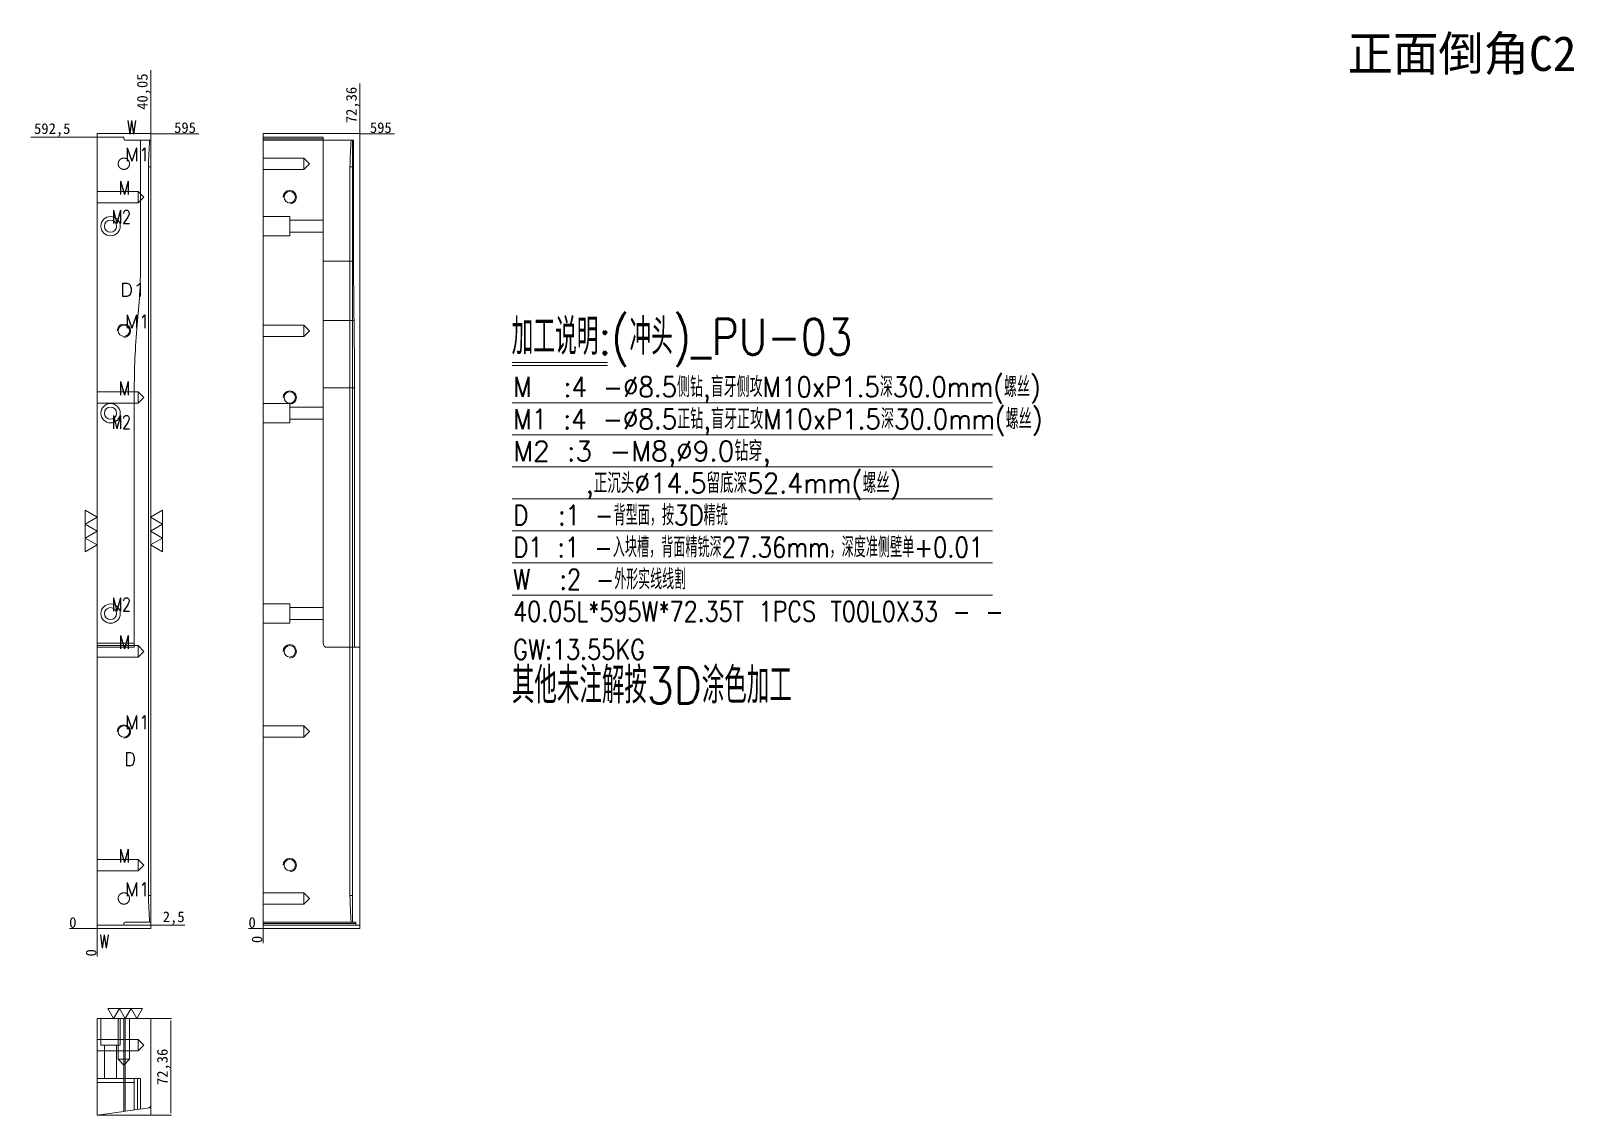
# Model space of a CAD drawing. Header units: millimetres. Extents: x 11284 to 12440, y 54813 to 55624.
import ezdxf
from ezdxf.enums import TextEntityAlignment as Align

# ---------------------------------------------------------------- set-up
doc = ezdxf.new("R2010")
doc.units = ezdxf.units.MM
doc.linetypes.add('DASHED', pattern=[0])
for name, color, linetype in [('dim', 4, 'Continuous'), ('PUNCH', 2, 'Continuous'), ('PUNCH_W', 1, 'Continuous')]:
    doc.layers.add(name, color=color, linetype=linetype)
doc.styles.add('_PUG_ERP', font='txt')
doc.styles.add('chinesef_fs', font='txt.shx', dxfattribs={"bigfont": 'gbcbig.shx'})
doc.dimstyles.new('_PUG_ERP', dxfattribs={"dimtxt": 8, "dimasz": 1.5, "dimexe": 0.5, "dimexo": 0.5, "dimgap": 0.5, "dimtad": 1, "dimtxsty": '_PUG_ERP', "dimblk": 'CLOSEDBLANK', "dimcen": 0, "dimclrd": 4, "dimclre": 4, "dimclrt": 3, "dimazin": 3, "dimtfac": 1, "dimtmove": 0, "dimatfit": 3, "dimldrblk": 'CLOSEDBLANK', "dimlwd": 9, "dimlwe": 9})

# ---------------------------------------------------------------- blocks, each defined once
blk = doc.blocks.new('*D733')
at = {"layer": 'Defpoints', "color": 0}
for p in [(11374.2, 55547.4), (11389.2, 55547.4), (11334.1, 54952.4)]:
    blk.add_point(p, dxfattribs=at)
at = {"layer": 'dim', "color": 4, "lineweight": 9}
blk.add_line((11374.7, 55547.4), (11410.2, 55547.4), dxfattribs=at)
at = {"layer": 'dim', "color": 3, "lineweight": 13, "insert": (11399.9, 55551.9), "char_height": 8, "attachment_point": 5, "style": '_PUG_ERP'}
blk.add_mtext('595', dxfattribs=at)
blk = doc.blocks.new('_ClosedBlank')
blk = doc.blocks.new('*D734')
at = {"layer": 'Defpoints', "color": 0}
for p in [(11319.1, 54952.4), (11334.1, 54952.4), (11334.1, 54952.4)]:
    blk.add_point(p, dxfattribs=at)
at = {"layer": 'dim', "color": 4, "lineweight": 9}
blk.add_line((11333.6, 54952.4), (11313.3, 54952.4), dxfattribs=at)
at = {"layer": 'dim', "color": 3, "lineweight": 13, "insert": (11315.9, 54956.9), "char_height": 8, "attachment_point": 5, "style": '_PUG_ERP'}
blk.add_mtext('0', dxfattribs=at)
blk = doc.blocks.new('*D735')
at = {"layer": 'Defpoints', "color": 0}
for p in [(11334.1, 54952.4), (11334.1, 54952.4), (11334.1, 54937.4)]:
    blk.add_point(p, dxfattribs=at)
at = {"layer": 'dim', "color": 4, "lineweight": 9}
blk.add_line((11334.1, 54951.9), (11334.1, 54931.6), dxfattribs=at)
at = {"layer": 'dim', "color": 3, "lineweight": 13, "insert": (11329.6, 54934.3), "char_height": 8, "attachment_point": 5, "rotation": 90, "style": '_PUG_ERP'}
blk.add_mtext('0', dxfattribs=at)
blk = doc.blocks.new('*D736')
at = {"layer": 'Defpoints', "color": 0}
for p in [(11374.2, 55562.4), (11374.2, 55547.4), (11334.1, 54952.4)]:
    blk.add_point(p, dxfattribs=at)
at = {"layer": 'dim', "color": 4, "lineweight": 9}
blk.add_line((11374.2, 55547.9), (11374.2, 55594.9), dxfattribs=at)
at = {"layer": 'dim', "color": 3, "lineweight": 13, "insert": (11368.9, 55578.9), "char_height": 8, "attachment_point": 5, "rotation": 90, "style": '_PUG_ERP'}
blk.add_mtext('40,05', dxfattribs=at)
blk = doc.blocks.new('*D737')
at = {"layer": 'Defpoints', "color": 0}
for p in [(11374.2, 54885.1), (11374.2, 54812.8), (11389.2, 54812.8)]:
    blk.add_point(p, dxfattribs=at)
at = {"layer": 'dim', "color": 4, "lineweight": 9}
for p, q in [((11374.7, 54885.1), (11389.7, 54885.1)), ((11389.2, 54883.6), (11389.2, 54814.3)), ((11374.7, 54812.8), (11389.7, 54812.8))]:
    blk.add_line(p, q, dxfattribs=at)
at = {"layer": 'dim', "color": 3, "lineweight": 13, "insert": (11383.9, 54848.9), "char_height": 8, "attachment_point": 5, "rotation": 90, "style": '_PUG_ERP'}
blk.add_mtext('72,36', dxfattribs=at)
blk = doc.blocks.new('*D738')
at = {"layer": 'Defpoints', "color": 0}
for p in [(11530.6, 55547.4), (11535.6, 55547.4), (11458.3, 54952.4)]:
    blk.add_point(p, dxfattribs=at)
at = {"layer": 'dim', "color": 4, "lineweight": 9}
blk.add_line((11531.1, 55547.4), (11556.7, 55547.4), dxfattribs=at)
at = {"layer": 'dim', "color": 3, "lineweight": 13, "insert": (11546.4, 55551.9), "char_height": 8, "attachment_point": 5, "style": '_PUG_ERP'}
blk.add_mtext('595', dxfattribs=at)
blk = doc.blocks.new('*D739')
at = {"layer": 'Defpoints', "color": 0}
for p in [(11453.3, 54952.4), (11458.3, 54952.4), (11458.3, 54952.4)]:
    blk.add_point(p, dxfattribs=at)
at = {"layer": 'dim', "color": 4, "lineweight": 9}
blk.add_line((11457.8, 54952.4), (11447.4, 54952.4), dxfattribs=at)
at = {"layer": 'dim', "color": 3, "lineweight": 13, "insert": (11450.1, 54956.9), "char_height": 8, "attachment_point": 5, "style": '_PUG_ERP'}
blk.add_mtext('0', dxfattribs=at)
blk = doc.blocks.new('*D740')
at = {"layer": 'Defpoints', "color": 0}
for p in [(11458.3, 54952.4), (11458.3, 54952.4), (11458.3, 54947.4)]:
    blk.add_point(p, dxfattribs=at)
at = {"layer": 'dim', "color": 4, "lineweight": 9}
blk.add_line((11458.3, 54951.9), (11458.3, 54941.6), dxfattribs=at)
at = {"layer": 'dim', "color": 3, "lineweight": 13, "insert": (11453.8, 54944.3), "char_height": 8, "attachment_point": 5, "rotation": 90, "style": '_PUG_ERP'}
blk.add_mtext('0', dxfattribs=at)
blk = doc.blocks.new('*D741')
at = {"layer": 'Defpoints', "color": 0}
for p in [(11530.6, 55552.4), (11530.6, 55547.4), (11458.3, 54952.4)]:
    blk.add_point(p, dxfattribs=at)
at = {"layer": 'dim', "color": 4, "lineweight": 9}
for p, q in [((11530.6, 55549.4), (11530.6, 55584.9)), ((11530.6, 55547.9), (11530.6, 55550.4)), ((11530.6, 55550.4), (11530.6, 55549.4))]:
    blk.add_line(p, q, dxfattribs=at)
at = {"layer": 'dim', "color": 3, "lineweight": 13, "insert": (11525.4, 55568.9), "char_height": 8, "attachment_point": 5, "rotation": 90, "style": '_PUG_ERP'}
blk.add_mtext('72,36', dxfattribs=at)
blk = doc.blocks.new('*D742')
at = {"layer": 'Defpoints', "color": 0}
for p in [(11334.1, 54952.4), (11354.1, 54954.9), (11382.6, 54954.9)]:
    blk.add_point(p, dxfattribs=at)
at = {"layer": 'dim', "color": 4, "lineweight": 9}
blk.add_line((11354.6, 54954.9), (11399.8, 54954.9), dxfattribs=at)
at = {"layer": 'dim', "color": 3, "lineweight": 13, "insert": (11391.4, 54960.2), "char_height": 8, "attachment_point": 5, "style": '_PUG_ERP'}
blk.add_mtext('2,5', dxfattribs=at)
blk = doc.blocks.new('*D743')
at = {"layer": 'Defpoints', "color": 0}
for p in [(11317, 55544.9), (11334.1, 55544.9), (11334.1, 54952.4)]:
    blk.add_point(p, dxfattribs=at)
at = {"layer": 'dim', "color": 4, "lineweight": 9}
blk.add_line((11333.6, 55544.9), (11284.5, 55544.9), dxfattribs=at)
at = {"layer": 'dim', "color": 3, "lineweight": 13, "insert": (11300.5, 55550.2), "char_height": 8, "attachment_point": 5, "style": '_PUG_ERP'}
blk.add_mtext('592,5', dxfattribs=at)

msp = doc.modelspace()

# ---------------------------------------------------------------- linework, layer by layer
at = {"layer": 'dim', "color": 252, "linetype": 'DASHED', "lineweight": 13, "ltscale": 0.2}
for p, q in [((11374.16, 55547.439), (11334.11, 55547.439)), ((11334.11, 54952.439), (11334.11, 55547.439)), ((11374.16, 55547.439), (11374.16, 54952.439)), ((11458.254, 55547.439), (11530.612, 55547.439)), ((11458.254, 54952.439), (11458.254, 55547.439)), ((11530.612, 55547.439), (11530.612, 54952.439)), ((11334.11, 54952.439), (11374.16, 54952.439)), ((11458.254, 54952.439), (11530.612, 54952.439))]:
    msp.add_line(p, q, dxfattribs=at)
at = {"layer": 'dim', "color": 8, "linetype": 'Continuous', "lineweight": 18}
for p, q in [((11644.643, 55376.073), (11716.085, 55376.073)), ((11644.643, 55373.823), (11716.085, 55373.823)), ((11644.643, 55346.073), (12004.283, 55346.073)), ((11644.643, 55322.073), (12004.283, 55322.073)), ((11644.643, 55298.073), (12004.283, 55298.073)), ((11644.643, 55274.073), (12004.283, 55274.073)), ((11644.643, 55250.073), (12004.283, 55250.073)), ((11644.643, 55226.073), (12004.283, 55226.073)), ((11644.643, 55202.073), (12004.283, 55202.073))]:
    msp.add_line(p, q, dxfattribs=at)
at = {"layer": 'dim', "lineweight": 13}
for points in [[(11325.11, 55265.527), (11334.11, 55260.331), (11325.11, 55255.135), (11334.11, 55249.939), (11325.11, 55244.743), (11334.11, 55239.547), (11325.11, 55234.35), (11325.11, 55265.527)], [(11383.11, 55234.351), (11374.11, 55239.547), (11383.11, 55244.743), (11374.11, 55249.939), (11383.11, 55255.135), (11374.11, 55260.331), (11383.11, 55265.527), (11383.11, 55234.351)], [(11368.1, 54892.625), (11363.77, 54885.125), (11359.44, 54892.625), (11355.11, 54885.125), (11350.78, 54892.625), (11346.45, 54885.125), (11342.12, 54892.625), (11368.1, 54892.625)]]:
    msp.add_lwpolyline(points, close=True, dxfattribs=at)
at = {"layer": 'dim', "color": 252, "linetype": 'DASHED', "lineweight": 13, "ltscale": 0.2}
msp.add_lwpolyline([(11334.11, 54812.768), (11374.16, 54812.768), (11374.16, 54885.125), (11334.11, 54885.125)], close=True, dxfattribs=at)
at = {"layer": 'PUNCH', "color": 223, "linetype": 'Continuous', "lineweight": 18}
for p, q in [((11334.11, 55544.939), (11334.11, 54954.939)), ((11374.16, 54957.21), (11374.16, 55542.668)), ((11458.254, 55543.668), (11458.254, 55544.939)), ((11458.254, 55542.668), (11458.254, 55543.668)), ((11458.254, 54957.21), (11458.254, 55542.668)), ((11458.254, 54957.21), (11458.254, 54956.21)), ((11458.254, 54956.21), (11458.254, 54954.939)), ((11334.11, 54885.125), (11354.11, 54885.125)), ((11334.11, 54885.125), (11334.11, 54812.768)), ((11354.11, 54885.125), (11355.11, 54885.125)), ((11355.11, 54885.125), (11374.16, 54885.125)), ((11374.16, 54819.265), (11374.16, 54885.125))]:
    msp.add_line(p, q, dxfattribs=at)
at = {"layer": 'PUNCH', "color": 2, "linetype": 'DASHED', "lineweight": 13, "ltscale": 0.414238}
for p, q in [((11366.61, 55542.668), (11366.61, 55451.996)), ((11503.254, 55542.668), (11503.254, 55451.996)), ((11374.16, 55522.668), (11372.438, 55522.668)), ((11503.254, 55451.996), (11503.254, 55407.545)), ((11503.254, 55407.545), (11503.254, 55357.117)), ((11361.91, 55357.117), (11361.91, 55165.939)), ((11503.254, 55357.117), (11503.254, 55165.939)), ((11361.91, 55162.939), (11361.91, 55165.939)), ((11334.11, 55162.939), (11361.91, 55162.939)), ((11526.705, 55162.939), (11506.254, 55162.939)), ((11374.16, 54977.21), (11372.438, 54977.21)), ((11361.91, 54840.125), (11334.11, 54840.125)), ((11364.408, 54840.125), (11361.91, 54840.125)), ((11361.91, 54840.125), (11361.91, 54837.125)), ((11361.91, 54816.675), (11361.91, 54837.125)), ((11366.61, 54840.125), (11364.408, 54840.125)), ((11366.61, 54817.335), (11366.61, 54840.125))]:
    msp.add_line(p, q, dxfattribs=at)
at = {"layer": 'PUNCH', "color": 155, "linetype": 'Continuous', "lineweight": 18}
for p, q in [((11458.254, 55543.668), (11503.254, 55543.668)), ((11523.245, 55522.668), (11523.245, 54977.21)), ((11525.225, 54977.21), (11525.225, 55522.668)), ((11527.801, 54956.21), (11458.254, 54956.21)), ((11355.11, 54885.125), (11355.11, 54815.719))]:
    msp.add_line(p, q, dxfattribs=at)
at = {"layer": 'PUNCH', "color": 2, "linetype": 'Continuous', "lineweight": 18}
for p, q in [((11503.254, 55544.939), (11503.254, 55543.668)), ((11503.254, 55542.668), (11503.254, 55543.668)), ((11526.044, 55451.996), (11526.044, 55542.668)), ((11523.245, 55522.668), (11525.225, 55522.668)), ((11526.705, 55357.117), (11526.705, 55162.939)), ((11530.612, 55162.939), (11526.705, 55162.939)), ((11530.612, 55162.939), (11530.612, 54954.939)), ((11523.245, 54977.21), (11525.225, 54977.21)), ((11334.11, 54812.768), (11354.11, 54815.578)), ((11355.11, 54815.719), (11354.11, 54815.578)), ((11373.299, 54818.275), (11355.11, 54815.719))]:
    msp.add_line(p, q, dxfattribs=at)
at = {"layer": 'PUNCH', "color": 5, "linetype": 'DASHED', "lineweight": 13, "ltscale": 0.414238}
for p, q in [((11488.834, 55529.192), (11458.254, 55529.192)), ((11493.087, 55524.939), (11488.834, 55529.192)), ((11488.834, 55529.192), (11488.834, 55520.686)), ((11488.834, 55520.686), (11493.087, 55524.939)), ((11458.254, 55520.686), (11488.834, 55520.686)), ((11364.69, 55504.192), (11334.11, 55504.192)), ((11368.943, 55499.939), (11364.69, 55504.192)), ((11364.69, 55504.192), (11364.69, 55495.686)), ((11334.11, 55495.686), (11364.69, 55495.686)), ((11364.69, 55495.686), (11368.943, 55499.939)), ((11488.834, 55404.191), (11458.254, 55404.191)), ((11493.087, 55399.938), (11488.834, 55404.191)), ((11488.834, 55404.191), (11488.834, 55395.685)), ((11488.834, 55395.685), (11493.087, 55399.938)), ((11458.254, 55395.685), (11488.834, 55395.685)), ((11364.69, 55354.192), (11334.11, 55354.192)), ((11368.943, 55349.939), (11364.69, 55354.192)), ((11364.69, 55354.192), (11364.69, 55345.686)), ((11334.11, 55345.686), (11364.69, 55345.686)), ((11364.69, 55345.686), (11368.943, 55349.939)), ((11364.69, 55164.192), (11334.11, 55164.192)), ((11334.11, 55155.686), (11364.69, 55155.686)), ((11368.943, 55159.939), (11364.69, 55164.192)), ((11364.69, 55164.192), (11364.69, 55155.686)), ((11364.69, 55155.686), (11368.943, 55159.939)), ((11488.834, 55104.191), (11458.254, 55104.191)), ((11493.087, 55099.938), (11488.834, 55104.191)), ((11488.834, 55104.191), (11488.834, 55095.685)), ((11488.834, 55095.685), (11493.087, 55099.938)), ((11458.254, 55095.685), (11488.834, 55095.685)), ((11364.69, 55004.192), (11334.11, 55004.192)), ((11368.943, 54999.939), (11364.69, 55004.192)), ((11364.69, 55004.192), (11364.69, 54995.686)), ((11334.11, 54995.686), (11364.69, 54995.686)), ((11364.69, 54995.686), (11368.943, 54999.939)), ((11488.834, 54979.192), (11458.254, 54979.192)), ((11458.254, 54970.686), (11488.834, 54970.686)), ((11493.087, 54974.939), (11488.834, 54979.192)), ((11488.834, 54979.192), (11488.834, 54970.686)), ((11488.834, 54970.686), (11493.087, 54974.939)), ((11349.857, 54885.125), (11349.857, 54854.545)), ((11358.363, 54854.545), (11358.363, 54885.125)), ((11364.69, 54869.378), (11334.11, 54869.378)), ((11368.943, 54865.125), (11364.69, 54869.378)), ((11364.69, 54860.872), (11364.69, 54869.378)), ((11334.11, 54860.872), (11364.69, 54860.872)), ((11349.857, 54854.545), (11354.11, 54850.292)), ((11349.857, 54854.545), (11358.363, 54854.545)), ((11354.11, 54850.292), (11358.363, 54854.545)), ((11364.69, 54860.872), (11368.943, 54865.125))]:
    msp.add_line(p, q, dxfattribs=at)
at = {"layer": 'PUNCH', "color": 155, "linetype": 'DASHED', "lineweight": 13, "ltscale": 0.414238}
for p, q in [((11372.438, 54977.21), (11372.438, 55522.668)), ((11526.044, 55451.996), (11503.254, 55451.996)), ((11526.354, 55407.545), (11503.254, 55407.545)), ((11526.705, 55357.117), (11503.254, 55357.117)), ((11361.91, 55165.939), (11334.11, 55165.939)), ((11334.11, 54837.125), (11361.91, 54837.125)), ((11364.408, 54817.026), (11364.408, 54840.125))]:
    msp.add_line(p, q, dxfattribs=at)
at = {"layer": 'PUNCH', "color": 31, "linetype": 'DASHED', "lineweight": 13, "ltscale": 0.414238}
for p, q in [((11478.254, 55485.44), (11458.254, 55485.44)), ((11478.254, 55485.44), (11478.254, 55470.94)), ((11503.254, 55482.693), (11478.254, 55482.693)), ((11458.254, 55470.94), (11478.254, 55470.94)), ((11478.254, 55473.686), (11503.254, 55473.686)), ((11478.254, 55345.44), (11458.254, 55345.44)), ((11478.254, 55345.44), (11478.254, 55330.94)), ((11503.254, 55342.693), (11478.254, 55342.693)), ((11458.254, 55330.94), (11478.254, 55330.94)), ((11478.254, 55333.686), (11503.254, 55333.686)), ((11478.254, 55195.44), (11458.254, 55195.44)), ((11478.254, 55195.44), (11478.254, 55180.94)), ((11503.254, 55192.693), (11478.254, 55192.693)), ((11458.254, 55180.94), (11478.254, 55180.94)), ((11478.254, 55183.686), (11503.254, 55183.686)), ((11336.86, 54885.125), (11336.86, 54865.125)), ((11351.36, 54865.125), (11351.36, 54885.125)), ((11336.86, 54865.125), (11351.36, 54865.125)), ((11339.607, 54865.125), (11339.607, 54840.125)), ((11348.614, 54840.125), (11348.614, 54865.125))]:
    msp.add_line(p, q, dxfattribs=at)
at = {"layer": 'PUNCH', "color": 30, "linetype": 'DASHED', "lineweight": 13, "ltscale": 0.414238}
for centre in [(11478.254, 55499.939), (11478.254, 55349.939), (11478.254, 55159.939), (11478.254, 54999.939)]:
    msp.add_circle(centre, 4.253, dxfattribs=at)
at = {"layer": 'PUNCH', "color": 42, "linetype": 'Continuous', "lineweight": 18}
for centre, radius in [((11344.11, 55478.19), 7.25), ((11344.11, 55478.19), 4.503), ((11354.11, 55399.938), 4.253), ((11344.11, 55338.19), 7.25), ((11344.11, 55338.19), 4.503), ((11344.11, 55188.19), 7.25), ((11344.11, 55188.19), 4.503), ((11354.11, 55099.938), 4.253)]:
    msp.add_circle(centre, radius, dxfattribs=at)
at = {"layer": 'PUNCH', "color": 30, "linetype": 'DASHED', "lineweight": 13, "ltscale": 0.414238}
for centre in [(11478.254, 55499.939), (11478.254, 55349.939), (11478.254, 55159.939), (11478.254, 54999.939)]:
    msp.add_arc(centre, 5, 270, 180, dxfattribs=at)
at = {"layer": 'PUNCH', "color": 2, "linetype": 'DASHED', "lineweight": 13, "ltscale": 0.414238}
for centre, radius, start, end in [((10916.85, 55451.996), 449.76, 354.328104, 0), ((11872.15, 55357.117), 510.24, 174.328104, 180), ((11506.254, 55165.939), 3, 180, 270), ((11372.16, 54820.135), 2, 278, 0)]:
    msp.add_arc(centre, radius, start, end, dxfattribs=at)
at = {"layer": 'PUNCH', "color": 42, "linetype": 'Continuous', "lineweight": 13}
for centre in [(11354.11, 55399.938), (11354.11, 55099.938)]:
    msp.add_arc(centre, 5, 270, 180, dxfattribs=at)
at = {"layer": 'PUNCH', "color": 2, "linetype": 'Continuous', "lineweight": 18}
for centre, major_axis, start_param, end_param in [((11589.254, 55451.996), (0, 449.76), 1.57079633, 1.6697896), ((11454.995, 55357.117), (0, 510.24), 4.71238898, 4.81138225)]:
    msp.add_ellipse(centre, major_axis=major_axis, ratio=0.140541, start_param=start_param, end_param=end_param, dxfattribs=at)
at = {"layer": 'PUNCH', "color": 155, "linetype": 'DASHED', "lineweight": 13, "ltscale": 0.414238}
for points in [[(11373.299, 55542.668), (11373.012, 55536.001), (11372.725, 55529.334), (11372.438, 55522.668)], [(11372.438, 54977.21), (11372.725, 54970.544), (11373.012, 54963.877), (11373.299, 54957.21)]]:
    msp.add_open_spline(points, degree=3, dxfattribs=at)
at = {"layer": 'PUNCH', "color": 155, "linetype": 'Continuous', "lineweight": 18}
for points in [[(11523.245, 55522.668), (11523.534, 55529.334), (11523.824, 55536.001), (11524.114, 55542.668)], [(11525.104, 55542.668), (11525.144, 55536.001), (11525.185, 55529.334), (11525.225, 55522.668)], [(11524.114, 54957.21), (11523.824, 54963.877), (11523.534, 54970.544), (11523.245, 54977.21)], [(11525.225, 54977.21), (11525.185, 54970.544), (11525.144, 54963.877), (11525.104, 54957.21)]]:
    msp.add_open_spline(points, degree=3, dxfattribs=at)
at = {"layer": 'PUNCH', "color": 5, "linetype": 'Continuous', "lineweight": 18}
for points, knots in [([(11357.706, 55522.668), (11357.696, 55522.652), (11357.676, 55522.622), (11357.58, 55522.475), (11357.403, 55522.236), (11357.153, 55521.961), (11356.916, 55521.739), (11356.701, 55521.562), (11356.475, 55521.4), (11356.238, 55521.253), (11355.993, 55521.122), (11355.739, 55521.007), (11355.478, 55520.909), (11355.212, 55520.828), (11354.94, 55520.765), (11354.666, 55520.719), (11354.389, 55520.692), (11354.11, 55520.683), (11353.832, 55520.692), (11353.555, 55520.719), (11353.28, 55520.765), (11353.009, 55520.828), (11352.742, 55520.909), (11352.481, 55521.007), (11352.228, 55521.122), (11351.982, 55521.253), (11351.746, 55521.4), (11351.519, 55521.562), (11351.304, 55521.739), (11351.101, 55521.929), (11350.91, 55522.133), (11350.734, 55522.348), (11350.571, 55522.574), (11350.424, 55522.811), (11350.293, 55523.056), (11350.178, 55523.31), (11350.08, 55523.571), (11349.999, 55523.837), (11349.936, 55524.108), (11349.89, 55524.383), (11349.863, 55524.66), (11349.854, 55524.939), (11349.863, 55525.217), (11349.89, 55525.494), (11349.936, 55525.769), (11349.999, 55526.04), (11350.08, 55526.307), (11350.178, 55526.567), (11350.293, 55526.821), (11350.424, 55527.067), (11350.571, 55527.303), (11350.733, 55527.53), (11350.91, 55527.745), (11351.1, 55527.948), (11351.304, 55528.139), (11351.519, 55528.315), (11351.745, 55528.478), (11351.982, 55528.625), (11352.227, 55528.756), (11352.481, 55528.871), (11352.742, 55528.969), (11353.008, 55529.05), (11353.28, 55529.113), (11353.554, 55529.159), (11353.831, 55529.186), (11354.11, 55529.195), (11354.388, 55529.186), (11354.665, 55529.159), (11354.94, 55529.113), (11355.211, 55529.05), (11355.478, 55528.969), (11355.739, 55528.871), (11355.992, 55528.756), (11356.238, 55528.625), (11356.474, 55528.478), (11356.701, 55528.316), (11356.916, 55528.139), (11357.119, 55527.948), (11357.31, 55527.745), (11357.486, 55527.53), (11357.649, 55527.304), (11357.796, 55527.067), (11357.927, 55526.821), (11358.042, 55526.568), (11358.14, 55526.307), (11358.221, 55526.041), (11358.284, 55525.769), (11358.33, 55525.495), (11358.357, 55525.217), (11358.367, 55524.899), (11358.351, 55524.54), (11358.294, 55524.144), (11358.202, 55523.755), (11358.072, 55523.377), (11357.909, 55523.012), (11357.777, 55522.78), (11357.706, 55522.668)], [0, 0, 0, 0, 0.00204594, 0.00409444, 0.01970645, 0.03533818, 0.0457538, 0.05615578, 0.06658891, 0.07700453, 0.08740651, 0.09783964, 0.10825484, 0.11865681, 0.12909036, 0.13950556, 0.14990754, 0.16034109, 0.17075629, 0.18115827, 0.19159182, 0.20200744, 0.21240941, 0.22284255, 0.23325816, 0.24366014, 0.25409327, 0.26450847, 0.27491045, 0.285344, 0.2957592, 0.30616117, 0.31659472, 0.32700992, 0.3374119, 0.34784545, 0.35826065, 0.36866263, 0.37909618, 0.38951138, 0.39991335, 0.4103469, 0.4207621, 0.43116408, 0.44159763, 0.45201283, 0.46241481, 0.47284836, 0.48326398, 0.49366595, 0.50409909, 0.5145147, 0.52491668, 0.53534981, 0.54576543, 0.55616741, 0.56660054, 0.57701616, 0.58741813, 0.59785126, 0.60826646, 0.61866844, 0.62910199, 0.63951719, 0.64991917, 0.66035272, 0.67076792, 0.68116989, 0.69160344, 0.70201906, 0.71242104, 0.72285417, 0.73326979, 0.74367177, 0.7541049, 0.7645201, 0.77492207, 0.78535562, 0.79577082, 0.8061728, 0.81660635, 0.82702155, 0.83742353, 0.84785708, 0.85827228, 0.86867425, 0.8791078, 0.88952762, 0.8999296, 0.91035859, 0.9252969, 0.94023865, 0.95517881, 0.97011823, 0.98506636, 1, 1, 1, 1]), ([(11350.514, 54977.21), (11350.555, 54977.277), (11350.643, 54977.407), (11350.785, 54977.595), (11350.938, 54977.775), (11351.143, 54977.992), (11351.408, 54978.233), (11351.743, 54978.481), (11352.101, 54978.696), (11352.48, 54978.874), (11352.874, 54979.016), (11353.279, 54979.118), (11353.692, 54979.179), (11354.11, 54979.199), (11354.528, 54979.179), (11354.941, 54979.118), (11355.346, 54979.016), (11355.74, 54978.874), (11356.119, 54978.696), (11356.477, 54978.482), (11356.812, 54978.233), (11357.122, 54977.951), (11357.404, 54977.641), (11357.653, 54977.306), (11357.867, 54976.948), (11358.045, 54976.569), (11358.187, 54976.175), (11358.289, 54975.77), (11358.35, 54975.357), (11358.37, 54974.939), (11358.35, 54974.521), (11358.289, 54974.108), (11358.187, 54973.703), (11358.045, 54973.309), (11357.867, 54972.93), (11357.653, 54972.572), (11357.404, 54972.237), (11357.122, 54971.927), (11356.812, 54971.645), (11356.477, 54971.396), (11356.119, 54971.182), (11355.74, 54971.004), (11355.346, 54970.862), (11354.941, 54970.76), (11354.528, 54970.699), (11354.11, 54970.679), (11353.692, 54970.699), (11353.279, 54970.76), (11352.874, 54970.862), (11352.506, 54970.994), (11352.176, 54971.146), (11351.885, 54971.308), (11351.608, 54971.493), (11351.346, 54971.701), (11351.099, 54971.929), (11350.87, 54972.177), (11350.661, 54972.442), (11350.474, 54972.722), (11350.311, 54973.017), (11350.17, 54973.325), (11350.054, 54973.643), (11349.964, 54973.968), (11349.9, 54974.298), (11349.863, 54974.634), (11349.853, 54974.973), (11349.868, 54975.311), (11349.911, 54975.645), (11349.98, 54975.974), (11350.075, 54976.298), (11350.196, 54976.615), (11350.341, 54976.921), (11350.454, 54977.116), (11350.514, 54977.21)], [0, 0, 0, 0, 0.00878546, 0.01758739, 0.02643343, 0.03535081, 0.05104395, 0.06658935, 0.08213976, 0.09784777, 0.1135409, 0.12908631, 0.14463672, 0.16034472, 0.17603786, 0.19158327, 0.20713368, 0.22284168, 0.23853482, 0.25408022, 0.26963063, 0.28533863, 0.30103177, 0.31657718, 0.33212759, 0.34783559, 0.36353256, 0.37907923, 0.3946284, 0.41033279, 0.42602953, 0.44157618, 0.45712532, 0.4728295, 0.48852264, 0.50406805, 0.51961846, 0.53532646, 0.5510196, 0.566565, 0.58211541, 0.59782341, 0.61351655, 0.62906196, 0.64461237, 0.66032037, 0.67601351, 0.69155891, 0.70710932, 0.72281733, 0.73539027, 0.74784931, 0.76027229, 0.77273772, 0.78532333, 0.79802216, 0.81060556, 0.82315378, 0.83574774, 0.84846618, 0.86115738, 0.87373711, 0.8862857, 0.89888404, 0.91160856, 0.92429232, 0.93686859, 0.94941774, 0.96202067, 0.97475047, 0.987427, 1, 1, 1, 1])]:
    msp.add_open_spline(points, degree=3, knots=knots, dxfattribs=at)
at = {"layer": 'PUNCH_W', "color": 1, "linetype": 'Continuous', "lineweight": 18}
for p, q in [((11503.254, 55544.939), (11458.254, 55544.939)), ((11458.254, 55542.668), (11524.114, 55542.668)), ((11526.044, 55542.668), (11525.104, 55542.668)), ((11524.114, 54957.21), (11458.254, 54957.21)), ((11458.254, 54954.939), (11527.801, 54954.939)), ((11525.104, 54957.21), (11527.66, 54957.21)), ((11527.801, 54954.939), (11527.801, 54956.21)), ((11530.612, 54954.939), (11527.801, 54954.939)), ((11354.11, 54885.125), (11354.11, 54815.578))]:
    msp.add_line(p, q, dxfattribs=at)
at = {"layer": 'PUNCH_W', "color": 1, "lineweight": 13}
for points in [[(11334.11, 55544.939), (11354.11, 55544.939), (11354.11, 55543.668, 0.41421356), (11355.11, 55542.668), (11374.16, 55542.668)], [(11374.16, 54957.21), (11355.11, 54957.21, 0.41421356), (11354.11, 54956.21), (11354.11, 54954.939), (11334.11, 54954.939)]]:
    msp.add_lwpolyline(points, format="xyb", dxfattribs=at)
at = {"layer": 'PUNCH_W', "color": 1, "linetype": 'Continuous', "lineweight": 18}
msp.add_ellipse((11527.66, 54956.21), major_axis=(0, 1), ratio=0.140541, start_param=4.71238898, end_param=6.28318531, dxfattribs=at)
for points in [[(11524.114, 55542.668), (11524.983, 55542.668), (11525.104, 55542.668)], [(11525.104, 54957.21), (11524.983, 54957.21), (11524.114, 54957.21)], [(11373.299, 54818.275), (11374.16, 54818.396), (11374.16, 54819.265)]]:
    msp.add_rational_spline(points, [1, 0.754709580223, 1], degree=2, dxfattribs=at)

# ---------------------------------------------------------------- texts
at = {"layer": 'dim'}
msp.add_text('正面倒角C2', height=26.0943, dxfattribs=at).set_placement((12355.654, 55607.822), align=Align.MIDDLE)
at = {"layer": 'dim', "color": 4, "lineweight": 13, "style": 'chinesef_fs'}
for s, height, width, p in [('W', 10, 0.6727, (11356.469, 55547.18)), ('M1', 10, 0.9957, (11354.925, 55526.801)), ('M', 10, 0.8408, (11350.215, 55501.801)), ('M2', 10, 0.7599, (11344.97, 55480.075)), ('D1', 10, 1.1106, (11351.075, 55425.471)), ('M1', 10, 0.9957, (11354.925, 55401.8)), ('加工说明:(冲头)_PU-03', 27, 0.8357, (11644.332, 55381.948)), ('M  :4 -%%c8.5侧钻,盲牙侧攻M10xP1.5深30.0mm(螺丝)', 15, 0.8985, (11645.438, 55350.337)), ('M', 10, 0.8408, (11350.215, 55351.801)), ('M1 :4 -%%c8.5正钻,盲牙正攻M10xP1.5深30.0mm(螺丝)', 15, 0.9027, (11645.438, 55326.337)), ('M2', 10, 0.7599, (11344.97, 55326.575)), ('M2 :3 -M8,%%c9.0钻穿,', 15, 0.9703, (11645.438, 55302.337)), ('    ,正沉头%%c14.5留底深52.4mm(螺丝)', 15, 0.9351, (11645.438, 55278.337)), ('D  :1 -背型面，按3D精铣', 15, 0.8387, (11645.438, 55254.337)), ('D1 :1 -入块槽，背面精铣深27.36mm，深度准侧壁单+0.01', 15, 0.8377, (11645.438, 55230.337)), ('M2', 10, 0.7599, (11344.97, 55190.075)), ('40.05L*595W*72.35T 1PCS T00L0X33 - - ', 15, 0.8167, (11645.438, 55182.337)), ('M', 10, 0.8408, (11350.215, 55161.801)), ('GW:13.55KG ', 15, 0.8211, (11645.438, 55153.837)), ('M1', 10, 0.9957, (11354.925, 55101.8)), ('D', 10, 0.9609, (11354.42, 55074.297)), ('M', 10, 0.8408, (11350.215, 55001.801)), ('M1', 10, 0.9957, (11354.925, 54976.801)), ('W', 10, 0.6727, (11335.915, 54937.851))]:
    msp.add_text(s, height=height, dxfattribs=dict(at, width=width)).set_placement(p)
at = {"layer": 'dim', "color": 1, "lineweight": 13, "style": 'chinesef_fs', "width": 0.8277}
msp.add_text('W  :2 -外形实线线割', height=15, dxfattribs=at).set_placement((11645.438, 55206.337))
at = {"layer": 'dim', "color": 21, "lineweight": 13, "style": 'chinesef_fs', "width": 0.8663}
msp.add_text('其他未注解按3D涂色加工', height=27, dxfattribs=at).set_placement((11644.526, 55120.948))

# ---------------------------------------------------------------- dimensions: what is measured, and where the dimension line sits
at = {"layer": 'dim', "lineweight": 13}
for feature_location, offset, dtype, origin, picture, middle in [((11374.16, 55547.439), (0, 15), 1, (11334.11, 54952.439), '*D736', (11368.898, 55578.939)), ((11530.612, 55547.439), (0, 5), 1, (11458.254, 54952.439), '*D741', (11525.35, 55568.939)), ((11334.11, 55544.939), (-17.119, 0), 0, (11334.11, 54952.439), '*D743', (11300.491, 55550.201)), ((11374.16, 55547.439), (15, 0), 0, (11334.11, 54952.439), '*D733', (11399.946, 55551.939)), ((11530.612, 55547.439), (5, 0), 0, (11458.254, 54952.439), '*D738', (11546.397, 55551.939)), ((11334.109999037, 54952.438897744), (-15, 0), 0, (11334.109999037, 54952.438897744), '*D734', (11315.94333237, 54956.938897744)), ((11354.11, 54954.939), (28.456, 0), 0, (11334.11, 54952.439), '*D742', (11391.447, 54960.201)), ((11458.254034037, 54952.438897744), (-5, 0), 0, (11458.254034037, 54952.438897744), '*D739', (11450.08736737, 54956.938897744)), ((11334.109999037, 54952.438897744), (0, -15), 1, (11334.109999037, 54952.438897744), '*D735', (11329.609999037, 54934.272231077)), ((11458.254034037, 54952.438897744), (0, -5), 1, (11458.254034037, 54952.438897744), '*D740', (11453.754034037, 54944.272231077))]:
    dim = msp.add_ordinate_dim(feature_location=feature_location, offset=offset, dtype=dtype, origin=origin, dimstyle='_PUG_ERP', dxfattribs=at)
    dim.commit()
    dim.dimension.update_dxf_attribs({"geometry": picture, "text_midpoint": middle})
dim = msp.add_linear_dim(base=(11389.16, 54812.768), p1=(11374.16, 54885.125), p2=(11374.16, 54812.768), angle=90, dimstyle='_PUG_ERP', dxfattribs=at)
dim.commit()
dim.dimension.update_dxf_attribs({"geometry": '*D737', "text_midpoint": (11383.898, 54848.946)})

doc.saveas('drawing.dxf')
